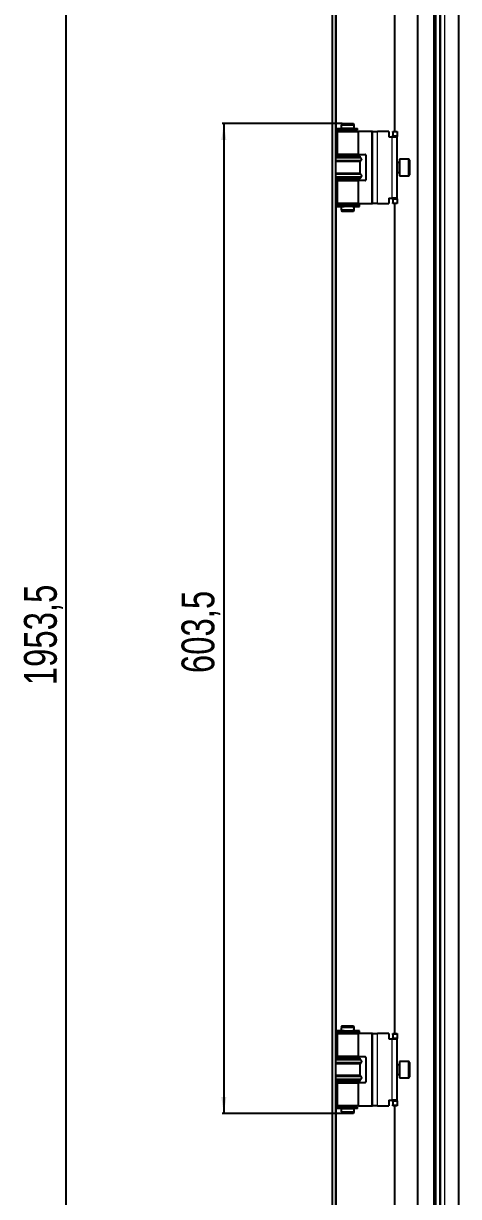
# Model space of a CAD drawing. Header units: millimetres. Extents: x -595 to 1655, y -1707 to 978.
# Drawn here: x 663 to 928, y -708 to 8 of the extents above; entities that cross this region are included whole.
import ezdxf

# ---------------------------------------------------------------- set-up
doc = ezdxf.new("R2010")
doc.units = ezdxf.units.MM
doc.layers.add('FORMAT', color=7, linetype='Continuous')
doc.styles.add('SLDTEXTSTYLE0', font='TXT', dxfattribs={"width": 0.75})
doc.dimstyles.new('SLDDIMSTYLE0', dxfattribs={"dimtxt": 20, "dimasz": 10, "dimexe": 0, "dimexo": 0.0625, "dimgap": 5, "dimtad": 2, "dimdec": 1, "dimrnd": 1e-09, "dimzin": 12, "dimdsep": 46, "dimtxsty": 'SLDTEXTSTYLE0', "dimsah": 1, "dimcen": 0.09, "dimadec": 0, "dimazin": 3, "dimtfac": 1, "dimtofl": 0, "dimtmove": 0, "dimatfit": 3, "dimfxl": 0, "dimfrac": 2, "dimtolj": 1, "dimtzin": 12, "dimarcsym": 0})

# ---------------------------------------------------------------- blocks, each defined once
blk = doc.blocks.new('_D_6')
at = {"layer": 'FORMAT'}
for p, q in [((857.26, 621.59), (688.18, 621.59)), ((689.18, -1331.91), (689.18, 621.59)), ((857.26, -1331.91), (688.18, -1331.91))]:
    blk.add_line(p, q, dxfattribs=at)
for points in [[(689.18, 621.59), (687.65, 611.59), (690.72, 611.59)], [(689.18, -1331.91), (690.72, -1321.91), (687.65, -1321.91)]]:
    blk.add_solid(points, dxfattribs=at)
at = {"layer": 'FORMAT', "insert": (663.4, -395.8), "char_height": 20, "attachment_point": 1, "rotation": 90, "style": 'SLDTEXTSTYLE0'}
blk.add_mtext('1953,5', dxfattribs=at)
blk = doc.blocks.new('_D_10')
at = {"layer": 'FORMAT'}
for p, q in [((857.26, -53.41), (784.18, -53.41)), ((785.18, -53.41), (785.18, -656.91)), ((857.26, -656.91), (784.18, -656.91))]:
    blk.add_line(p, q, dxfattribs=at)
for points in [[(785.18, -53.41), (783.65, -63.41), (786.72, -63.41)], [(785.18, -656.91), (786.72, -646.91), (783.65, -646.91)]]:
    blk.add_solid(points, dxfattribs=at)
at = {"layer": 'FORMAT', "insert": (759.4, -388.41), "char_height": 20, "attachment_point": 1, "rotation": 90, "style": 'SLDTEXTSTYLE0'}
blk.add_mtext('603,5', dxfattribs=at)

msp = doc.modelspace()

# ---------------------------------------------------------------- linework, layer by layer
at = {"color": 7, "linetype": 'Continuous', "lineweight": 25}
for p, q in [((851.19, 722.34), (851.19, -1432.66)), ((853.19, 722.34), (853.19, -1432.66)), ((903.19, 689.34), (903.19, -1399.66)), ((913.19, 659.84), (913.19, -1370.16)), ((928.19, 644.84), (928.19, -1355.16)), ((889.19, 572.84), (889.19, -58.16)), ((853.54, -56.46), (853.54, -57.36)), ((853.54, -56.46), (866.43, -56.46)), ((857.27, -53.41), (856.69, -54.41)), ((856.69, -54.41), (856.69, -56.41)), ((864.69, -54.41), (856.69, -54.41)), ((861.45, -56.41), (856.69, -56.41)), ((857.19, -56.41), (857.19, -56.46)), ((857.27, -53.41), (864.11, -53.41)), ((864.69, -56.41), (861.45, -56.41)), ((864.69, -54.41), (864.11, -53.41)), ((864.19, -56.46), (864.19, -56.41)), ((864.69, -56.41), (864.69, -54.41)), ((866.43, -56.46), (866.52, -56.46)), ((866.52, -57.36), (866.52, -56.46)), ((866.52, -56.46), (866.72, -56.46)), ((866.72, -57.36), (866.72, -56.46)), ((853.54, -57.36), (866.43, -57.36)), ((854.24, -58.16), (854.24, -72.16)), ((854.24, -58.16), (867.14, -58.16)), ((856.69, -57.41), (856.69, -58.16)), ((861.45, -57.41), (856.69, -57.41)), ((857.19, -57.36), (857.19, -57.41)), ((864.69, -57.41), (861.45, -57.41)), ((864.19, -57.41), (864.19, -57.36)), ((864.69, -58.16), (864.69, -57.41)), ((866.43, -57.36), (866.52, -57.36)), ((866.52, -57.36), (866.72, -57.36)), ((867.14, -72.16), (867.14, -58.16)), ((875.24, -58.16), (867.14, -58.16)), ((875.74, -58.16), (875.24, -58.16)), ((875.74, -58.16), (878.74, -58.16)), ((875.74, -102.16), (875.74, -58.16)), ((885.74, -58.16), (878.74, -58.16)), ((885.74, -58.16), (885.74, -61.46)), ((885.74, -61.46), (887.74, -61.46)), ((887.74, -61.46), (890.74, -61.46)), ((888.24, -58.16), (890.74, -58.16)), ((888.24, -58.66), (888.24, -58.16)), ((888.24, -58.66), (888.24, -60.66)), ((888.24, -61.16), (888.24, -60.66)), ((890.74, -61.16), (888.24, -61.16)), ((888.24, -61.16), (888.24, -61.46)), ((890.74, -58.16), (890.74, -58.66)), ((890.74, -58.66), (890.74, -60.66)), ((890.74, -60.66), (890.74, -61.16)), ((890.74, -61.46), (890.74, -61.16)), ((890.74, -98.86), (890.74, -61.46)), ((853.19, -73.16), (868.19, -73.16)), ((868.19, -73.76), (853.19, -73.76)), ((868.19, -76.56), (853.19, -76.56)), ((867.14, -72.16), (854.24, -72.16)), ((856.69, -72.16), (856.69, -73.16)), ((864.69, -73.16), (864.69, -72.16)), ((867.14, -72.16), (871.24, -72.16)), ((868.19, -73.76), (868.19, -73.16)), ((868.89, -74.45), (868.19, -73.76)), ((868.19, -76.56), (868.89, -75.88)), ((868.19, -83.76), (868.19, -76.56)), ((871.74, -72.66), (871.74, -87.66)), ((891.99, -77.16), (890.74, -77.16)), ((897.64, -75.16), (892.24, -75.16)), ((892.24, -75.16), (892.24, -85.16)), ((898.24, -75.76), (898.24, -84.56)), ((868.19, -83.76), (853.19, -83.76)), ((868.89, -84.45), (868.19, -83.76)), ((890.74, -83.16), (891.99, -83.16)), ((892.24, -85.16), (897.64, -85.16)), ((868.19, -86.56), (853.19, -86.56)), ((853.19, -87.16), (868.19, -87.16)), ((854.24, -88.16), (854.24, -102.16)), ((854.24, -88.16), (867.14, -88.16)), ((856.69, -87.16), (856.69, -88.16)), ((864.69, -88.16), (864.69, -87.16)), ((867.14, -102.16), (867.14, -88.16)), ((871.24, -88.16), (867.14, -88.16)), ((868.19, -86.56), (868.89, -85.87)), ((868.19, -87.16), (868.19, -86.56)), ((885.74, -98.86), (887.74, -98.86)), ((885.74, -98.86), (885.74, -102.16)), ((890.74, -98.86), (887.74, -98.86)), ((888.24, -98.86), (888.24, -99.16)), ((888.24, -99.16), (890.74, -99.16)), ((888.24, -99.66), (888.24, -99.16)), ((888.24, -99.66), (888.24, -101.66)), ((890.74, -99.16), (890.74, -98.86)), ((890.74, -99.16), (890.74, -99.66)), ((890.74, -99.66), (890.74, -101.66)), ((853.54, -102.96), (853.54, -103.86)), ((853.54, -102.96), (857.53, -102.96)), ((853.54, -103.86), (857.53, -103.86)), ((867.14, -102.16), (854.24, -102.16)), ((856.69, -102.16), (856.69, -102.91)), ((861.45, -102.91), (856.69, -102.91)), ((856.69, -103.91), (856.69, -105.91)), ((861.45, -103.91), (856.69, -103.91)), ((856.69, -105.91), (857.27, -106.91)), ((856.69, -105.91), (861.45, -105.91)), ((857.19, -102.91), (857.19, -102.96)), ((857.19, -103.86), (857.19, -103.91)), ((861.34, -106.91), (857.27, -106.91)), ((857.53, -102.96), (858.18, -102.96)), ((857.53, -103.86), (858.18, -103.86)), ((858.18, -102.96), (858.52, -102.96)), ((858.18, -103.86), (858.52, -103.86)), ((858.52, -103.86), (858.52, -102.96)), ((858.52, -102.96), (858.52, -102.96)), ((858.52, -103.86), (858.52, -103.86)), ((864.11, -106.91), (861.34, -106.91)), ((864.69, -102.91), (861.45, -102.91)), ((864.69, -103.91), (861.45, -103.91)), ((861.45, -105.91), (864.69, -105.91)), ((863.61, -102.96), (863.61, -103.86)), ((863.61, -102.96), (863.63, -102.96)), ((863.61, -103.86), (863.63, -103.86)), ((863.63, -102.96), (864.93, -102.96)), ((863.63, -103.86), (864.93, -103.86)), ((864.11, -106.91), (864.69, -105.91)), ((864.19, -102.96), (864.19, -102.91)), ((864.19, -103.91), (864.19, -103.86)), ((864.69, -102.91), (864.69, -102.16)), ((864.69, -105.91), (864.69, -103.91)), ((864.93, -102.96), (865.65, -102.96)), ((864.93, -103.86), (865.65, -103.86)), ((865.65, -102.96), (867.84, -102.96)), ((865.65, -103.86), (867.84, -103.86)), ((867.14, -102.16), (875.24, -102.16)), ((867.84, -103.86), (867.84, -102.96)), ((875.24, -102.16), (875.74, -102.16)), ((878.74, -102.16), (875.74, -102.16)), ((878.74, -102.16), (885.74, -102.16)), ((888.24, -102.16), (888.24, -101.66)), ((890.74, -102.16), (888.24, -102.16)), ((889.19, -102.16), (889.19, -608.16)), ((890.74, -101.66), (890.74, -102.16)), ((853.54, -606.46), (853.54, -607.36)), ((857.53, -606.46), (853.54, -606.46)), ((857.53, -607.36), (853.54, -607.36)), ((857.27, -603.41), (856.69, -604.41)), ((856.69, -604.41), (856.69, -606.41)), ((864.69, -604.41), (856.69, -604.41)), ((856.69, -606.41), (864.69, -606.41)), ((856.69, -607.41), (856.69, -608.16)), ((856.69, -607.41), (864.69, -607.41)), ((857.19, -606.41), (857.19, -606.46)), ((857.19, -607.36), (857.19, -607.41)), ((857.27, -603.41), (864.11, -603.41)), ((858.18, -606.46), (857.53, -606.46)), ((858.18, -607.36), (857.53, -607.36)), ((858.52, -606.46), (858.18, -606.46)), ((858.52, -607.36), (858.18, -607.36)), ((858.52, -607.36), (858.52, -606.46)), ((858.52, -606.46), (858.52, -606.46)), ((858.52, -607.36), (858.52, -607.36)), ((863.61, -606.46), (863.61, -607.36)), ((863.63, -606.46), (863.61, -606.46)), ((863.63, -607.36), (863.61, -607.36)), ((864.93, -606.46), (863.63, -606.46)), ((864.93, -607.36), (863.63, -607.36)), ((864.69, -604.41), (864.11, -603.41)), ((864.19, -606.46), (864.19, -606.41)), ((864.19, -607.41), (864.19, -607.36)), ((864.69, -606.41), (864.69, -604.41)), ((864.69, -608.16), (864.69, -607.41)), ((865.65, -606.46), (864.93, -606.46)), ((865.65, -607.36), (864.93, -607.36)), ((867.84, -606.46), (865.65, -606.46)), ((867.84, -607.36), (865.65, -607.36)), ((867.84, -607.36), (867.84, -606.46)), ((854.24, -608.16), (854.24, -622.16)), ((854.24, -608.16), (867.14, -608.16)), ((867.14, -622.16), (867.14, -608.16)), ((875.24, -608.16), (867.14, -608.16)), ((875.74, -608.16), (875.24, -608.16)), ((875.74, -652.16), (875.74, -608.16)), ((875.74, -608.16), (878.74, -608.16)), ((885.74, -608.16), (878.74, -608.16)), ((885.74, -608.16), (885.74, -611.46)), ((885.74, -611.46), (887.74, -611.46)), ((887.74, -611.46), (890.74, -611.46)), ((888.24, -608.16), (890.74, -608.16)), ((888.24, -608.66), (888.24, -608.16)), ((888.24, -608.66), (888.24, -610.66)), ((888.24, -611.16), (888.24, -610.66)), ((890.74, -611.16), (888.24, -611.16)), ((888.24, -611.16), (888.24, -611.46)), ((890.74, -608.16), (890.74, -608.66)), ((890.74, -608.66), (890.74, -610.66)), ((890.74, -610.66), (890.74, -611.16)), ((890.74, -611.46), (890.74, -611.16)), ((890.74, -648.86), (890.74, -611.46)), ((867.14, -622.16), (854.24, -622.16)), ((856.69, -622.16), (856.69, -623.16)), ((864.69, -623.16), (864.69, -622.16)), ((867.14, -622.16), (871.24, -622.16)), ((853.19, -623.16), (868.19, -623.16)), ((868.19, -623.76), (853.19, -623.76)), ((868.19, -626.56), (853.19, -626.56)), ((868.19, -623.76), (868.19, -623.16)), ((868.89, -624.45), (868.19, -623.76)), ((868.19, -626.56), (868.89, -625.88)), ((868.19, -633.76), (868.19, -626.56)), ((871.74, -622.66), (871.74, -637.66)), ((891.99, -627.16), (890.74, -627.16)), ((897.64, -625.16), (892.24, -625.16)), ((892.24, -625.16), (892.24, -634.48)), ((898.24, -625.76), (898.24, -633.96)), ((868.19, -633.76), (853.19, -633.76)), ((868.89, -634.45), (868.19, -633.76)), ((868.19, -636.56), (868.89, -635.87)), ((890.74, -633.16), (891.99, -633.16)), ((892.24, -634.48), (892.24, -635.16)), ((892.24, -635.16), (897.64, -635.16)), ((898.24, -633.96), (898.24, -634.56)), ((868.19, -636.56), (853.19, -636.56)), ((853.19, -637.16), (868.19, -637.16)), ((854.24, -638.16), (854.24, -652.16)), ((854.24, -638.16), (867.14, -638.16)), ((856.69, -637.16), (856.69, -638.16)), ((864.69, -638.16), (864.69, -637.16)), ((867.14, -652.16), (867.14, -638.16)), ((871.24, -638.16), (867.14, -638.16)), ((868.19, -637.16), (868.19, -636.56)), ((885.74, -648.86), (887.74, -648.86)), ((885.74, -648.86), (885.74, -652.16)), ((890.74, -648.86), (887.74, -648.86)), ((888.24, -648.86), (888.24, -649.16)), ((888.24, -649.16), (890.74, -649.16)), ((888.24, -649.66), (888.24, -649.16)), ((888.24, -649.66), (888.24, -651.66)), ((890.74, -649.16), (890.74, -648.86)), ((890.74, -649.16), (890.74, -649.66)), ((890.74, -649.66), (890.74, -651.66)), ((853.54, -652.96), (853.54, -653.86)), ((866.43, -652.96), (853.54, -652.96)), ((866.43, -653.86), (853.54, -653.86)), ((867.14, -652.16), (854.24, -652.16)), ((856.69, -652.16), (856.69, -652.91)), ((856.69, -652.91), (864.69, -652.91)), ((856.69, -653.91), (856.69, -655.91)), ((856.69, -653.91), (864.69, -653.91)), ((856.69, -655.91), (857.27, -656.91)), ((856.69, -655.91), (861.45, -655.91)), ((857.19, -652.91), (857.19, -652.96)), ((857.19, -653.86), (857.19, -653.91)), ((861.34, -656.91), (857.27, -656.91)), ((864.11, -656.91), (861.34, -656.91)), ((861.45, -655.91), (864.69, -655.91)), ((864.11, -656.91), (864.69, -655.91)), ((864.19, -652.96), (864.19, -652.91)), ((864.19, -653.91), (864.19, -653.86)), ((864.69, -652.91), (864.69, -652.16)), ((864.69, -655.91), (864.69, -653.91)), ((866.52, -652.96), (866.43, -652.96)), ((866.52, -653.86), (866.43, -653.86)), ((866.52, -653.86), (866.52, -652.96)), ((866.72, -652.96), (866.52, -652.96)), ((866.72, -653.86), (866.52, -653.86)), ((866.72, -653.86), (866.72, -652.96)), ((867.14, -652.16), (875.24, -652.16)), ((875.24, -652.16), (875.74, -652.16)), ((878.74, -652.16), (875.74, -652.16)), ((878.74, -652.16), (885.74, -652.16)), ((888.24, -652.16), (888.24, -651.66)), ((890.74, -652.16), (888.24, -652.16)), ((889.19, -652.16), (889.19, -1283.16)), ((890.74, -651.66), (890.74, -652.16))]:
    msp.add_line(p, q, dxfattribs=at)
at = {"color": 8, "linetype": 'Continuous', "lineweight": 18}
for p, q in [((914.19, 658.84), (914.19, -1369.16)), ((914.29, 658.74), (914.29, -1369.06)), ((916.6, 656.43), (916.6, -1366.75)), ((917.29, 655.74), (917.29, -1366.06)), ((919.6, 653.43), (919.6, -1363.75)), ((853.79, -56.46), (853.79, 571.14)), ((866.43, -56.46), (866.43, -57.36)), ((853.79, -73.16), (853.79, -57.36)), ((875.24, -58.16), (875.24, -102.16)), ((878.74, -102.16), (878.74, -58.16)), ((887.74, -98.86), (887.74, -61.46)), ((890.74, -58.66), (888.24, -58.66)), ((888.24, -60.66), (890.74, -60.66)), ((868.89, -74.45), (853.19, -74.45)), ((868.89, -75.88), (853.19, -75.88)), ((891.99, -77.57), (891.99, -77.16)), ((891.99, -83.16), (891.99, -77.57)), ((897.64, -85.16), (897.64, -75.16)), ((868.89, -84.45), (853.19, -84.45)), ((868.89, -85.87), (853.19, -85.87)), ((853.79, -102.96), (853.79, -87.16)), ((890.74, -99.66), (888.24, -99.66)), ((853.79, -606.46), (853.79, -103.86)), ((857.53, -102.96), (857.53, -103.86)), ((858.18, -102.96), (858.18, -103.86)), ((858.52, -102.96), (858.52, -103.86)), ((863.63, -102.96), (863.63, -103.86)), ((864.93, -102.96), (864.93, -103.86)), ((865.65, -102.96), (865.65, -103.86)), ((888.24, -101.66), (890.74, -101.66)), ((853.79, -623.16), (853.79, -607.36)), ((857.53, -607.36), (857.53, -606.46)), ((858.18, -607.36), (858.18, -606.46)), ((858.52, -607.36), (858.52, -606.46)), ((863.63, -607.36), (863.63, -606.46)), ((864.93, -607.36), (864.93, -606.46)), ((865.65, -607.36), (865.65, -606.46)), ((875.24, -608.16), (875.24, -652.16)), ((878.74, -652.16), (878.74, -608.16)), ((887.74, -648.86), (887.74, -611.46)), ((890.74, -608.66), (888.24, -608.66)), ((888.24, -610.66), (890.74, -610.66)), ((868.89, -624.45), (853.19, -624.45)), ((868.89, -625.88), (853.19, -625.88)), ((891.99, -633.16), (891.99, -627.16)), ((897.64, -634.48), (897.64, -625.16)), ((868.89, -634.45), (853.19, -634.45)), ((868.89, -635.87), (853.19, -635.87)), ((897.64, -635.16), (897.64, -634.48)), ((853.79, -652.96), (853.79, -637.16)), ((890.74, -649.66), (888.24, -649.66)), ((853.79, -1281.46), (853.79, -653.86)), ((866.43, -653.86), (866.43, -652.96)), ((888.24, -651.66), (890.74, -651.66))]:
    msp.add_line(p, q, dxfattribs=at)
at = {"color": 7, "linetype": 'Continuous', "lineweight": 25}
for centre, radius, start, end in [((868.19, -75.16), 1, 314.427, 45.573), ((871.24, -72.66), 0.5, 0, 90), ((891.99, -76.91), 0.25, 270, 0), ((897.64, -75.76), 0.6, 360, 90), ((868.19, -85.16), 1, 314.427, 45.573), ((891.99, -83.41), 0.25, 0, 90), ((897.64, -84.56), 0.6, 270, 0), ((871.24, -87.66), 0.5, 270, 0), ((871.24, -622.66), 0.5, 0, 90), ((868.19, -625.16), 1, 314.427, 45.573), ((891.99, -626.91), 0.25, 270, 0), ((897.64, -625.76), 0.6, 360, 90), ((868.19, -635.16), 1, 314.427, 45.573), ((891.99, -633.41), 0.25, 0, 90), ((897.64, -634.56), 0.6, 270, 0), ((871.24, -637.66), 0.5, 270, 0)]:
    msp.add_arc(centre, radius, start, end, dxfattribs=at)

# ---------------------------------------------------------------- dimensions: what is measured, and where the dimension line sits
at = {"layer": 'FORMAT'}
for base, p1, p2, picture, middle in [((689.18, 621.59), (857.27, -1331.91), (857.27, 621.59), '_D_6', (689.18, -355.16)), ((785.18, -656.91), (857.27, -53.41), (857.27, -656.91), '_D_10', (785.18, -355.16))]:
    dim = msp.add_linear_dim(base=base, p1=p1, p2=p2, angle=90, dimstyle='SLDDIMSTYLE0', dxfattribs=at)
    dim.commit()
    dim.dimension.update_dxf_attribs({"geometry": picture, "text_midpoint": middle, "dimtype": 160})

doc.saveas('drawing.dxf')
